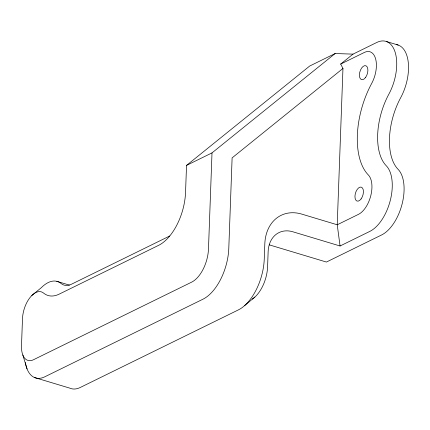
<?xml version="1.0" encoding="UTF-8"?>
<svg xmlns="http://www.w3.org/2000/svg" width="430" height="430" viewBox="0 0 430 430"><rect width="100%" height="100%" fill="white"/><g stroke="black" fill="none" stroke-linecap="round" stroke-linejoin="round"><path stroke-width="0.64" d="M335.169 53.524L309.697 66.021L186.534 165.394L185.545 192.377A43.688 23.177 -73.3 0 1 158.589 245.358L59.173 294.136A43.688 23.177 -73.3 0 1 43.564 293.061A21.634 11.476 -73.3 0 0 30.31 297.178A21.634 11.476 -73.3 0 0 22.489 318.759L21.5 345.747A21.844 11.588 -73.3 0 0 33.492 359.738L191.608 282.161A27.353 14.507 -73.3 0 0 208.48 248.997L212.006 152.892L335.169 53.524L352.992 54.137L376.707 42.5A36.41 19.312 -73.3 0 1 395.707 54.309A36.41 19.312 -73.3 0 1 388.892 94.089A52.428 27.81 -73.3 0 0 386.264 165.76A36.41 19.312 -73.3 0 1 390.354 200.186A36.41 19.312 -73.3 0 1 369.784 231.415L340.065 245.992L292.776 231.765A29.127 22.15 63.9 0 0 268.143 251.641L267.589 266.777A27.353 14.507 -73.3 0 1 252.281 299.06M352.992 54.137L340.678 64.075L342.963 68.445L337.227 224.777L340.065 245.992M244.772 305.456L254.872 297.055M31.798 295.523L41.398 287.606A36.201 19.205 -73.3 0 1 61.081 283.483A29.127 15.453 -73.3 0 0 71.487 284.203L169.7 236.011M342.963 68.445L232.114 157.875L228.792 248.384A41.914 22.236 -73.3 0 1 202.933 299.21L44.822 376.793A36.41 19.312 -73.3 0 1 25.343 362.549M340.678 64.075L364.393 52.438A21.844 11.588 -73.3 0 1 375.788 59.523A21.844 11.588 -73.3 0 1 371.703 83.393A66.989 35.54 -73.3 0 0 368.343 174.972A21.844 11.588 -73.3 0 1 370.8 195.628A21.844 11.588 -73.3 0 1 358.453 214.36L337.227 224.777L301.763 214.108A43.688 33.223 63.9 0 0 264.815 243.917L264.256 259.059A41.914 22.236 -73.3 0 1 238.397 309.885L80.286 387.462A36.41 19.312 -73.3 0 1 69.837 388.15L34.373 377.481M186.534 165.394L212.006 152.892M386.371 41.506L398.196 45.064M269.234 244.847L326.413 262.047L381.603 234.968A36.41 19.312 -73.3 0 0 402.179 203.745A36.41 19.312 -73.3 0 0 398.083 169.318A52.428 27.81 -73.3 0 1 400.712 97.648A36.41 19.312 -73.3 0 0 396.261 44.596M56.765 281.306L69.434 285.117M22.833 355.029L27.058 368.945M365.559 77.481A7.283 3.865 -73.3 0 0 365.989 65.795A7.283 3.865 -73.3 0 0 359.405 74.761A7.283 3.865 -73.3 0 0 365.559 77.481M361.103 198.923A7.283 3.865 -73.3 0 0 361.533 187.238A7.283 3.865 -73.3 0 0 354.949 196.204A7.283 3.865 -73.3 0 0 361.103 198.923"/></g></svg>
